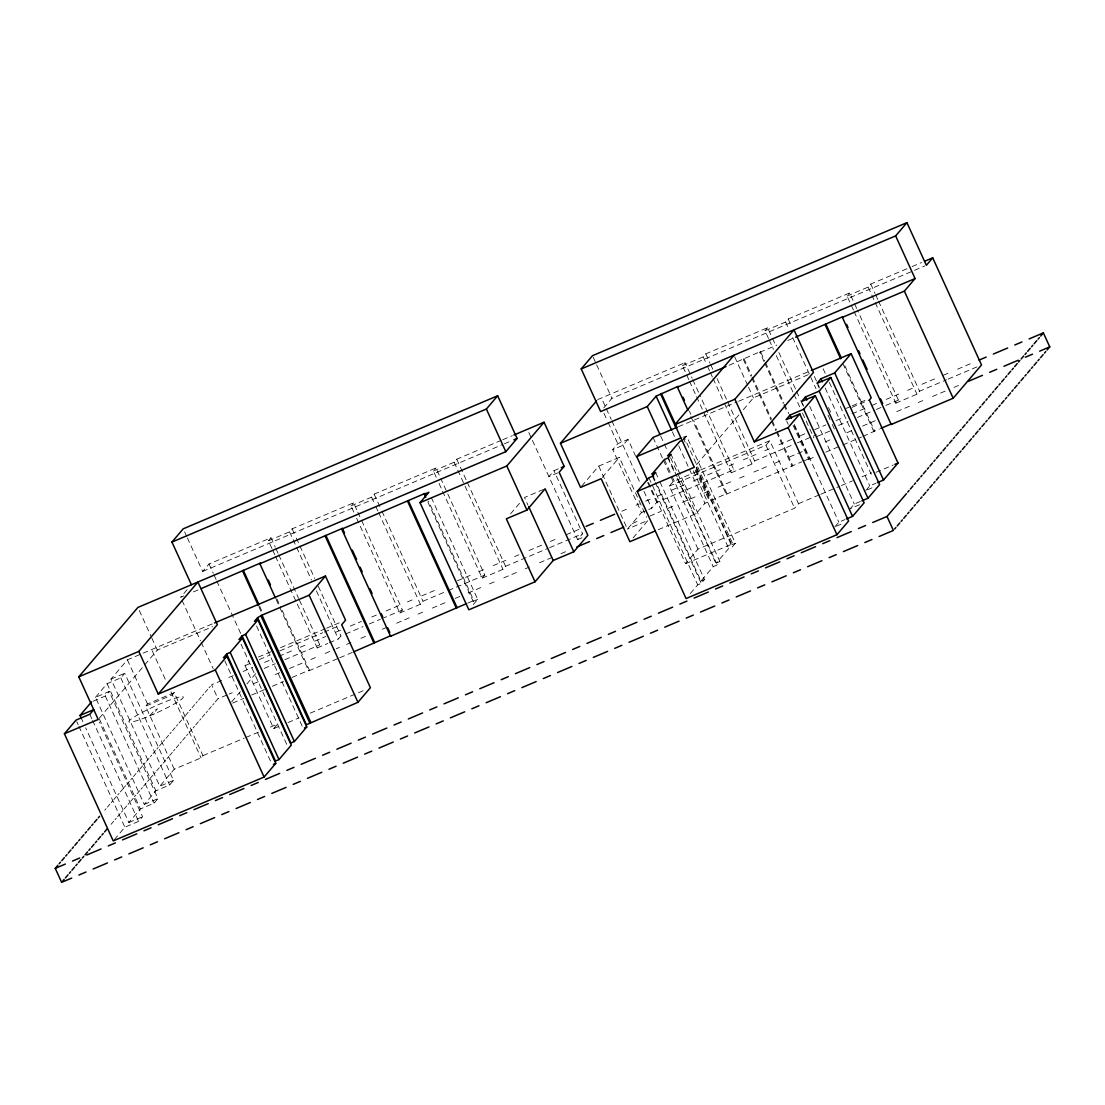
<?xml version="1.0" encoding="UTF-8"?>
<svg xmlns="http://www.w3.org/2000/svg" width="1105" height="1105" viewBox="0 0 1105 1105"><rect width="100%" height="100%" fill="white"/><g stroke="black" fill="none" stroke-linecap="round" stroke-linejoin="round"><path stroke-width="0.75" stroke-dasharray="5 3.75" d="M95.458 697.324L107.075 683.677L120.804 677.876L124.713 673.29L173.526 780.406L169.618 784.992L155.888 790.793L144.272 804.44L95.458 697.324L109.188 691.509L158.001 798.625L154.134 803.169L140.39 808.984L128.843 822.548L85.693 727.85M173.526 780.406L159.797 786.221L110.97 679.092L127.393 659.823L212.947 623.634M187.09 589.739L180.654 597.294L183.831 595.94M187.394 537.942L202.671 571.451L209.025 563.992L270.987 537.776L275.242 547.086M93.11 701.219L105.306 696.053L109.188 691.509M99.326 718.153L157.324 650.072L212.616 626.673M271.954 548.563L268.404 540.801L270.987 537.776M268.404 540.801L289.538 531.864L292.121 528.839L353.559 502.844L357.095 510.607M174.286 769.191L145.584 706.219L147.504 703.954L174.258 692.642L202.961 755.627L201.041 757.878L174.286 769.191L159.797 786.221M149.755 715.833L154.769 709.949L157.435 708.816L152.421 714.7M174.258 692.642L172.339 694.893L145.584 706.219M353.807 512.085L350.976 505.869L353.559 502.844M104.768 810.214L106.066 808.68M107.365 807.161L109.975 804.095M111.274 802.562L112.586 801.042M113.884 799.509L116.495 796.443M117.793 794.923L119.091 793.39M120.404 791.857L123 788.804M124.313 787.271L125.611 785.738M126.909 784.205L129.52 781.152M130.818 779.619L132.13 778.086M133.429 776.566L136.039 773.5M137.338 771.967L138.65 770.447M139.948 768.914L142.559 765.848M143.857 764.329L145.156 762.795M146.468 761.262L149.065 758.21M150.377 756.676L151.675 755.143M152.973 753.61L155.584 750.557M156.882 749.024L158.195 747.491M159.493 745.972L162.103 742.905M163.402 741.372L164.7 739.853M166.012 738.32L168.609 735.253M169.921 733.734L171.22 732.201M172.518 730.667L175.129 727.615M176.427 726.082L177.739 724.548M179.038 723.015L181.648 719.963M182.947 718.43L184.245 716.896M185.557 715.377L188.154 712.311M189.466 710.777L190.764 709.258M192.063 707.725L194.673 704.659M195.972 703.139L197.284 701.606M198.582 700.073L201.193 697.02M202.491 695.487L203.79 693.954M205.102 692.421L207.699 689.368M209.011 687.835L210.309 686.302M350.976 505.869L371.584 497.153L374.167 494.128L435.95 467.981L440.204 477.305M278.501 726.579L273.736 728.582L245.034 665.611L248.915 661.052M111.053 824.316L113.663 821.264M114.961 819.73L116.26 818.197M117.572 816.678L120.169 813.611M121.481 812.078L122.779 810.559M124.078 809.026L126.688 805.959M127.987 804.44L129.299 802.907M130.597 801.374L133.208 798.321M134.506 796.788L135.804 795.255M137.117 793.721L139.713 790.669M141.026 789.136L142.324 787.603M143.622 786.083L146.233 783.017M147.531 781.484L148.844 779.964M150.142 778.431L152.752 775.365M154.051 773.845L155.349 772.312M156.661 770.779L159.258 767.726M160.57 766.193L161.869 764.66M163.167 763.127L165.778 760.074M167.076 758.541L168.388 757.008M169.687 755.489L172.297 752.422M173.596 750.889L174.894 749.356M176.206 747.836L178.803 744.77M180.115 743.237L181.413 741.717M182.712 740.184L185.322 737.118M186.621 735.598L187.933 734.065M189.231 732.532L191.842 729.48M193.14 727.946L194.439 726.413M195.751 724.88L198.347 721.827M199.66 720.294L200.958 718.761M202.256 717.242L204.867 714.175M206.165 712.642L207.478 711.123M208.776 709.59L211.387 706.523M212.685 705.004L213.983 703.471M215.295 701.937L217.989 698.774L227.52 694.741M114.285 839.648L124.879 827.203L138.608 821.402L142.573 816.733L99.422 722.035M231.649 701.841L240.379 691.606M246.926 683.912L255.656 673.663M436.199 477.222L433.381 471.02L435.95 467.981M433.381 471.02L454.155 462.221L456.738 459.197L501.187 440.384M275.49 556.326L317.232 647.917L319.815 644.892L299.289 599.877M276.153 599.476L308.696 670.887L309.359 670.113L280.352 606.465M329.304 642.82L338.351 638.98L340.934 635.955L344.083 634.615M273.736 728.582L277.617 724.037L268.087 728.071M356.639 518.286L399.803 612.985L402.372 609.96L361.349 519.916M399.803 612.985L420.397 604.269L422.98 601.244L446.738 591.189M510.607 513.797L522.361 499.985M603.717 407.966L611.935 398.325L924.774 265.974M558.329 468.852L553.95 470.702L548.923 476.614L557.68 472.912M442.566 491.2L482.194 578.136L484.777 575.097L440.909 478.852M427.856 501.974L473.133 601.327L473.796 600.554L428.519 501.187M482.194 578.136L502.968 569.337L505.551 566.312L548.039 548.342M473.272 604.601L477.705 599.393L431.019 496.932M688.802 379.637L682.434 365.672L685.017 362.633L692.089 378.159M581.631 486.172L598.73 466.089L619.339 457.373L646.632 517.292M598.73 466.089L627.433 529.074L641.466 512.596L612.764 449.625L617.806 443.713L628.013 439.389L635.707 456.296M628.013 439.389L622.985 445.301L612.764 449.625M682.434 365.672L703.208 356.874L705.791 353.849L767.574 327.702L771.829 337.025M602.239 477.457L619.339 457.373M528.812 432.483L577.625 539.599L582.653 533.687L553.95 470.702M768.541 338.503L765.005 330.74L767.574 327.702M729.162 365.258L760.475 351.514L764.715 360.824M683.429 439.845L686.578 436.157L735.391 543.273L732.242 546.961L728.734 548.453L716.344 562.984L668.235 457.415M764.066 361.597L759.812 352.288L760.475 351.514M765.005 330.74L785.6 322.025L788.183 318.986L849.621 292.991L853.861 302.314M697.987 549.102L669.285 486.117L673.166 481.573L769.812 440.688L798.514 503.673L794.647 508.217L697.987 549.102L685.556 563.716L648.055 481.435M648.759 509.516L651.688 508.286L656.715 502.374L733.831 469.749L699.866 395.231M633.068 537.928L648.041 520.358L627.433 529.074M696.523 464.666L738.9 414.914M743.361 409.679L753.403 397.897L808.694 374.498M853.405 309.994L847.038 296.029L849.621 292.991M847.038 296.029L868.171 287.093L870.754 284.054L910.479 267.258M658.235 529.696L696.067 513.687L704.935 503.272L726.897 493.479L693.65 420.522M696.578 396.709L731.248 472.788L733.831 469.749M669.285 486.117L765.945 445.232L769.812 440.688M690.86 416.64L726.234 494.267L726.897 493.479M731.248 472.788L752.022 463.99L754.605 460.965L795.793 443.533M726.234 494.267L801.774 461.807M690.307 593.565L697.711 584.863L701.233 583.371L704.479 579.559L659.202 480.205M657.807 486.352L700.957 581.05L713.236 566.644L716.758 565.152L719.866 561.492L671.053 454.376M696.495 467.139L731.869 544.765L732.726 543.757L683.912 436.641M793.072 425.259L808.625 459.404L809.288 458.63L794.44 426.033M854.11 311.555L895.851 403.145L898.434 400.107L857.411 310.077M863.06 436.378L879.318 429.002M895.851 403.145L916.984 394.209L919.567 391.17L946.584 379.747M834.869 526.836L838.833 522.182L844.938 519.599M860.367 501.49L854.262 504.073L850.38 508.618L859.538 504.75M865.878 490.427L869.787 485.841L875.878 483.272M502.775 439.721L512.306 435.688M597.681 399.582L685.017 362.633M912.067 266.581L921.598 262.548M202.671 571.451L502.803 444.472M504.391 443.796L510.745 441.116M193.375 591.907L198.14 589.89M759.812 352.288L776.926 345.05M787.81 340.451L794.025 337.812M678.401 426.71L737.035 401.916M738.61 401.239L811.498 370.41M543.522 489.432L524.502 497.485L528.01 505.165M110.97 679.092L124.713 673.29M684.23 437.152L686.578 436.157M258.418 657.033L271.098 651.674M280.601 647.654L324.967 628.883M326.555 628.206L339.221 622.847M846.043 408.436L850.767 406.433M852.342 405.77L868.074 399.112M851.996 407.358L869.304 400.038M245.034 665.611L251.374 662.917M259.302 659.575L270.394 654.878M279.897 650.859L322.674 632.751M324.262 632.088L340.105 625.389M221.704 680.5L211.607 684.782L217.989 698.774M228.859 677.476L233.141 675.666M243.141 671.439L252.672 667.406M264.578 662.365L271.72 659.34M278.874 656.329L293.157 650.279M300.298 647.254L307.452 644.229M314.594 641.204L325.713 636.508M336.031 632.143L341.749 629.726M350.313 626.093L361.432 621.397M371.75 617.032L377.468 614.615M386.046 610.982L400.328 604.932M407.483 601.921L414.624 598.896M421.765 595.871L436.061 589.821M457.484 580.76L471.78 574.711M478.921 571.686L486.076 568.661M493.217 565.636L507.499 559.6M514.654 556.575L518.936 554.765M528.936 550.525L543.232 544.489M550.373 541.464L557.514 538.439M566.257 534.737L578.951 529.364M621.825 511.228L628.966 508.217M636.107 505.192L639.284 503.839M645.638 501.159L650.403 499.142M657.544 496.117L664.699 493.092M671.84 490.068L686.122 484.031M693.277 481.007L700.418 477.982M707.559 474.957L721.855 468.921M728.996 465.896L736.137 462.871M743.292 459.846L757.574 453.796M764.715 450.785L771.87 447.76M779.011 444.735L791.719 439.362M800.448 435.66L804.73 433.851M814.73 429.624L825.849 424.914M836.167 420.549L843.308 417.524M852.052 413.836L864.745 408.463M871.9 405.438L879.041 402.413M886.182 399.388L900.478 393.352M907.619 390.327L914.76 387.303M921.915 384.278L936.197 378.228M943.339 375.217L950.493 372.192M957.634 369.167L971.917 363.117M264.192 668.415L275.311 663.718M284.855 659.685L319.815 644.892M345.658 633.952L362.993 626.618M369.291 623.952L380.327 619.283M381.902 618.62L402.372 609.96M448.326 590.512L484.777 575.097M549.613 547.666L582.653 533.687M797.382 442.87L816.402 434.818M838.571 425.439L848.018 421.447M857.48 417.441L874.801 410.107M876.376 409.444L884.262 406.115M885.837 405.438L898.434 400.107M948.173 379.07L979.942 365.631M317.232 647.917L327.784 643.455M816.982 436.516L831.25 430.48M577.625 539.599L582.004 537.748M641.466 512.596L647.309 510.137M229.108 694.064L232.285 692.725M253.722 683.663L260.062 680.97M275.145 674.589L282.3 671.564M289.441 668.539L303.723 662.503M310.878 659.478L318.019 656.453M325.16 653.428L334.691 649.409M336.279 648.732L339.456 647.392M346.597 644.367L350.879 642.544M360.893 638.317L367.233 635.637M382.316 629.256L386.612 627.433M396.612 623.206L410.908 617.156M418.049 614.131L425.19 611.12M432.331 608.095L446.627 602.045M455.205 598.413L460.923 595.996M468.064 592.984L482.346 586.935M489.501 583.91L496.642 580.885M503.783 577.86L518.079 571.824M525.22 568.799L529.502 566.989M539.516 562.749L552.21 557.376M560.939 553.688L568.094 550.663M632.391 523.452L639.533 520.427M649.864 516.063L660.97 511.366M668.124 508.341L675.266 505.317M682.407 502.292L696.702 496.255M703.844 493.231L710.985 490.206M718.139 487.181L732.422 481.131M739.563 478.12L746.718 475.095M753.859 472.07L768.141 466.02M775.296 462.995L782.437 459.984M789.578 456.959L803.874 450.909M825.311 441.848L831.651 439.155M846.748 432.773L853.889 429.748M862.618 426.06L875.326 420.687M896.749 411.613L911.045 405.576M918.186 402.552L925.341 399.527M932.482 396.502L946.764 390.452M953.919 387.427L961.06 384.416M292.107 677.406L309.359 670.113M467.719 603.123L473.796 600.554M803.28 461.172L809.288 458.63M232.644 703.056L243.777 698.36M251.719 694.99L264.427 689.617M272.382 686.26L283.502 681.55M308.696 670.887L338.24 658.387M339.801 657.737L352.246 652.475M473.133 601.327L477.705 599.393M808.625 459.404L816.402 456.116M825.739 452.166L841.292 445.591M842.839 444.928L861.513 437.041M202.961 755.627L244.26 738.154M245.849 737.477L258.556 732.104M798.514 503.673L819.164 494.93M820.753 494.267L839.814 486.2M841.402 485.523L852.521 480.827M862.052 476.794L871.583 472.76M875.975 472.346L893.282 465.012M288.004 722.56L299.096 717.863M310.187 713.167L364.056 690.376M685.556 563.716L732.726 543.757M731.869 544.765L735.391 543.273M867.397 489.791L875.036 486.559M144.272 804.44L158.001 798.625M716.344 562.984L719.866 561.492M128.843 822.548L142.573 816.733M700.957 581.05L704.479 579.559M836.388 526.201L844.013 522.969M870.754 284.054L874.994 293.378M875.699 294.925L877.826 299.579M878.53 301.14L919.567 391.17M868.171 287.093L874.538 301.057M875.243 302.618L916.984 394.209M854.579 303.861L856.693 308.516M844.897 365.796L874.608 430.991M842.825 363.462L873.945 431.779M823.128 368.738L825.905 374.83M829.372 382.441L871.251 474.335M825.214 388.048L869.787 485.841M788.183 318.986L791.719 326.749M814.357 376.432L816.485 381.087M817.189 382.634L819.302 387.303M828.501 407.483L830.629 412.137M817.769 384.872L819.178 387.979M785.6 322.025L788.431 328.226M792.672 337.55L816.015 388.78M828.046 415.162L831.582 422.925M832.286 424.486L834.413 429.141M809.689 406.267L854.262 504.073M802.271 403.049L803.694 406.157M772.533 338.572L776.069 346.335M778.901 352.536L795.876 389.803M796.581 391.35L800.13 399.112M800.835 400.673L802.948 405.328M769.246 340.05L773.486 349.36M776.318 355.575L793.293 392.827M794.012 394.388L799.661 406.806M802.492 413.008L813.819 437.856M794.26 424.375L838.833 522.182M765.433 362.385L783.818 402.745M784.536 404.292L788.777 413.615M764.77 363.158L783.169 403.518M783.873 405.065L787.409 412.828M786.76 421.281L788.169 424.375M743.927 358.517L751.704 375.59M752.422 377.137L771.525 419.057M772.229 420.604L776.47 429.928M777.174 431.475L792.741 465.633M743.264 359.291L751.055 376.363M751.759 377.924L770.862 419.831M771.566 421.392L775.807 430.701M776.511 432.248L792.078 466.407M734.659 356.777L747.85 385.714M748.541 387.233L753.403 397.897M765.945 445.232L794.647 508.217M705.791 353.849L710.032 363.158M710.736 364.719L713.568 370.921M717.104 378.684L727.007 400.424M727.712 401.971L754.605 460.965M703.208 356.874L706.744 364.636M707.449 366.197L709.576 370.852M710.28 372.399L712.407 377.054M713.112 378.614L723.72 401.902M724.424 403.449L752.022 463.99M692.794 379.719L699.161 393.684M689.506 381.197L695.874 395.162M689.41 411.212L690.818 414.32M683.056 437.649L685.887 443.851M696.164 467.788L732.242 546.961M696.026 469.515L710.17 500.565M695.363 470.288L709.507 501.339M693.36 470.827L728.734 548.453M672.393 431.862L675.224 438.077M678.76 445.84L688.664 467.567M689.368 469.128L704.935 503.272M660.693 436.074L667.765 451.586M670.597 457.802L676.964 471.78M677.669 473.327L696.067 513.687M667.945 458.036L674.312 472.001M677.144 478.216L716.758 565.152M664.423 459.528L671.495 475.04M672.199 476.6L713.236 566.644M653.055 437.442L662.765 458.741M663.456 460.274L670.39 475.482M671.08 477.015L673.166 481.573M655.666 472.443L658.497 478.658M653.552 477.042L654.975 480.15M652.42 476.255L654.547 480.91M655.251 482.471L701.233 583.371M648.897 477.747L697.711 584.863M593.192 357.205L595.968 363.296M596.659 364.816L611.935 398.325M647.613 482.402L656.715 502.374M602.874 401.17L605.637 407.248M606.341 408.781L611.189 419.43M611.88 420.95L640.486 483.7M643.98 491.38L651.688 508.286M603.924 413.27L607.391 420.881M608.095 422.414L617.806 443.713M456.738 459.197L466.642 480.924M467.346 482.484L505.551 566.312M454.155 462.221L502.968 569.337M439.03 483.438L441.862 489.639M374.167 494.128L381.239 509.654M381.943 511.201L422.98 601.244M371.584 497.153L375.12 504.916M375.824 506.477L377.951 511.132M378.656 512.679L420.397 604.269M357.813 512.154L360.631 518.369M292.121 528.839L295.657 536.602M296.361 538.149L299.193 544.364M299.897 545.911L314.759 578.509M318.295 586.272L340.934 635.955M289.538 531.864L292.369 538.08M293.074 539.627L295.905 545.842M296.61 547.389L311.472 579.987M316.417 590.857L338.351 638.98M275.946 548.646L278.073 553.301M278.778 554.848L298.585 598.316M272.659 550.124L274.772 554.779M276.816 598.703L279.648 604.918M259.565 605.996L262.396 612.211M258.901 606.783L261.733 612.985M256.553 625.996L302.535 726.91M209.025 563.992L213.265 573.302M213.969 574.862L216.097 579.517M216.801 581.064L240.862 633.856M241.056 644.187L287.051 745.088M184.618 531.85L186.704 536.422M224.826 660.859L271.526 763.32M182.076 600.402L200.461 640.762M201.179 642.309L213.196 668.705M139.271 610.471L151.081 636.37M151.772 637.889L157.324 650.072M152.228 650.762L166.109 681.191M170.957 691.854L201.041 757.878M127.393 659.823L147.504 703.954M120.804 677.876L169.618 784.992M107.075 683.677L155.888 790.793M105.306 696.053L154.134 803.169M99.367 718.941L140.39 808.984M89.795 714.286L91.908 718.941M92.627 720.488L138.608 821.402M81.439 718.526L82.861 721.634M76.77 721.648L78.179 724.742M78.883 726.303L124.879 827.203M154.603 713.761L147.628 716.717A29.863 3.384 -24.5 0 1 136.246 715.75A29.863 3.384 -24.5 0 1 181.344 696.675A29.863 3.384 -24.5 0 1 154.603 713.761"/><path stroke-width="1.5" d="M191.386 584.697L171.952 542.058L183.237 528.812L497.664 395.783L517.099 438.423L505.814 451.683L137.89 607.432L78.773 676.826L98.207 719.466L64.408 733.761L113.221 840.891L264.109 777.05L275.753 763.375L226.939 656.26L223.417 657.751L226.663 653.939L230.185 652.447L242.465 638.041L291.278 745.157L278.999 759.563L275.476 761.055L226.663 653.939M64.408 733.761L76.052 720.087L89.795 714.286L93.759 709.617L80.03 715.432L81.439 718.526M80.03 715.432L91.577 701.868M138.816 651.425L197.919 582.031L217.354 624.67L158.25 694.064L138.816 651.425L78.773 676.826M201.317 588.551L260.545 562.998L259.882 563.771L275.449 597.929M259.882 563.771L342.412 528.37L344.539 533.024M242.05 635.872L290.864 742.988L294.386 741.496L306.762 726.966L257.948 619.85L245.572 634.38L242.05 635.872L238.942 639.533L242.465 638.041M257.575 617.654L306.389 724.77L357.951 702.31L370.396 687.697L341.694 624.712L345.561 620.167L325.45 576.037L309.138 595.194L261.954 615.154L257.575 617.654L254.426 621.341L257.948 619.85M158.25 694.064L215.282 669.934L226.939 656.26M466.2 603.758L390.562 636.259L341.749 529.143L342.412 528.37M71.728 878.074L61.631 882.342L55.25 868.35L57.861 865.284M59.159 863.751L60.457 862.232M61.77 860.698L64.366 857.632M65.678 856.113L66.977 854.579M68.275 853.046L70.886 849.994M72.184 848.46L73.496 846.927M74.795 845.394L77.405 842.342M78.704 840.808L80.002 839.275M81.314 837.756L83.911 834.689M85.223 833.156L86.522 831.637M87.82 830.104L90.43 827.037M91.729 825.518L93.041 823.985M94.339 822.452L96.95 819.399M98.248 817.866L99.547 816.333M62.833 880.92L64.145 879.387M65.444 877.867L68.054 874.801M69.353 873.268L70.651 871.748M71.963 870.215L74.56 867.149M75.872 865.629L77.17 864.096M78.469 862.563L81.079 859.51M82.378 857.977L83.69 856.444M84.988 854.911L87.599 851.858M88.897 850.325L90.209 848.792M91.508 847.273L94.118 844.206M95.417 842.673L96.715 841.154M98.027 839.62L100.624 836.554M101.936 835.035L103.235 833.502M104.533 831.968L107.144 828.916M341.749 529.143L424.983 493.424L424.32 494.211L425.729 497.319M171.952 542.058L486.38 409.03L497.664 395.783M513.894 435.011L544.061 422.248L564.172 466.379L559.144 472.291L587.846 535.276L573.813 551.754L553.204 560.47L535.041 581.796L468.838 609.794L420.024 502.678L428.892 492.277L424.32 494.211M906.929 222.657L895.644 235.904L915.078 278.557L600.65 411.571L581.216 368.932L592.501 355.686L906.929 222.657L926.363 265.297L932.717 257.838L981.53 364.954L953.173 398.256L891.196 424.472L842.383 317.356L843.046 316.582L795.586 337.163M420.024 502.678L506.822 465.965L544.061 422.248M353.793 651.812L391.225 635.486L390.562 636.259M655.085 531.022L629.864 541.699L601.161 478.714L580.567 487.429L560.456 443.298L596.59 400.866M535.041 581.796L506.339 518.811L526.933 510.096L545.11 488.769L573.813 551.754M560.456 443.298L647.254 406.571L656.121 396.156L678.083 386.363L677.42 387.151L688.028 410.438M647.35 479.888L636.729 456.6L653.055 437.442L676.812 427.386M846.458 518.949L852.563 516.366L864.124 502.803L815.297 395.687L803.749 409.251L790.02 415.066L786.042 419.72L799.785 413.919L848.599 521.035L836.941 534.71L686.067 598.537L637.254 491.421L694.285 467.291L674.865 424.651L733.969 355.257M637.254 491.421L648.897 477.747L652.42 476.255L655.666 472.443L652.143 473.935L653.552 477.042M652.143 473.935L664.423 459.528L667.945 458.036L671.053 454.376L667.53 455.868L679.907 441.337L682.255 440.343M734.894 399.25L793.998 329.856L813.432 372.496L754.328 441.89L734.894 399.25L674.865 424.651M861.886 500.841L867.991 498.258L879.608 484.625L830.794 377.509L819.178 391.142L805.448 396.957L801.567 401.502L815.297 395.687M877.411 482.623L883.517 480.04L898.006 463.023L869.304 400.038L871.223 397.786L851.112 353.655L834.703 372.924L820.96 378.725L817.065 383.311L830.794 377.509M754.328 441.89L788.127 427.594L799.785 413.919M842.383 317.356L904.36 291.14L915.078 278.557M891.196 424.472L891.859 423.698L880.878 428.339M872.715 522.513L887.011 516.463L906.459 493.631M907.771 492.098L909.07 490.565M910.368 489.032L912.979 485.979M914.277 484.446L915.589 482.913M916.888 481.393L919.498 478.327M920.797 476.794L922.095 475.274M923.407 473.741L926.004 470.675M927.316 469.155L928.614 467.622M929.913 466.089L932.523 463.036M933.822 461.503L935.134 459.97M936.432 458.437L939.043 455.384M940.341 453.851L941.64 452.318M942.952 450.799L945.548 447.732M946.861 446.199L948.159 444.666M949.457 443.146L952.068 440.08M953.366 438.547L954.679 437.027M955.977 435.494L958.588 432.428M959.886 430.909L961.184 429.375M962.496 427.842L965.093 424.79M966.405 423.256L967.704 421.723M969.002 420.19L971.613 417.138M972.911 415.604L974.223 414.071M975.522 412.552L978.132 409.485M979.431 407.952L980.729 406.433M982.041 404.9L984.638 401.833M985.95 400.314L987.248 398.781M988.547 397.248L991.157 394.195M992.456 392.662L993.768 391.129M995.066 389.595L997.677 386.543M998.975 385.01L1000.274 383.476M1001.586 381.957L1004.183 378.891M1005.495 377.358L1006.793 375.838M1008.092 374.305L1010.702 371.239M1012 369.719L1013.313 368.186M1014.611 366.653L1017.222 363.6M1018.52 362.067L1019.818 360.534M1021.13 359.001L1023.741 355.948M1025.039 354.415L1026.338 352.882M1027.65 351.362L1030.247 348.296M1031.559 346.763L1032.857 345.243M1034.156 343.71L1036.766 340.644M1038.065 339.125L1039.377 337.591M1040.675 336.058L1043.369 332.895L1049.75 346.887L1047.057 350.05M894.594 529.033L895.906 527.513M897.205 525.98L899.815 522.914M901.114 521.394L902.412 519.861M903.724 518.328L906.321 515.275M907.633 513.742L908.932 512.209M910.23 510.676L912.841 507.623M914.139 506.09L915.451 504.557M916.749 503.037L919.36 499.971M920.658 498.438L921.957 496.918M923.269 495.385L925.866 492.319M927.178 490.8L928.476 489.266M929.775 487.733L932.385 484.681M933.684 483.147L934.996 481.614M936.294 480.081L938.905 477.029M940.203 475.495L941.501 473.962M942.814 472.443L945.41 469.376M946.723 467.843L948.021 466.324M949.319 464.791L951.93 461.724M953.228 460.205L954.54 458.672M955.839 457.139L958.449 454.086M959.748 452.553L961.046 451.02M962.358 449.486L964.955 446.434M966.267 444.901L967.566 443.367M968.864 441.848L971.475 438.782M972.787 437.249L974.085 435.729M975.384 434.196L977.994 431.13M979.292 429.61L980.605 428.077M981.903 426.544L984.514 423.491M985.812 421.958L987.11 420.425M988.423 418.892L991.019 415.839M992.331 414.306L993.63 412.773M994.928 411.253L997.539 408.187M998.837 406.654L1000.149 405.134M1001.448 403.601L1004.058 400.535M1005.357 399.016L1006.655 397.482M1007.967 395.949L1010.564 392.897M1011.876 391.363L1013.175 389.83M1014.473 388.297L1017.083 385.244M1018.382 383.711L1019.694 382.178M1020.992 380.645L1023.603 377.592M1024.901 376.059L1026.2 374.526M1027.512 373.007L1030.109 369.94M1031.421 368.407L1032.719 366.888M1034.018 365.354L1036.628 362.288M1037.927 360.769L1039.239 359.236M1040.537 357.702L1043.148 354.65M1044.446 353.117L1045.744 351.583M581.216 368.932L895.644 235.904M924.774 261.194L932.717 257.838M513.922 439.776L517.099 438.423M677.42 387.151L726.026 366.584M561.257 467.622L564.172 466.379M214.536 622.958L325.45 576.037M811.498 370.41L851.112 353.655M636.729 456.6L680.777 437.967M586.092 526.353L593.247 523.328M600.388 520.303L614.684 514.253M979.071 360.092L986.213 357.081M993.354 354.056L1007.649 348.006M1014.791 344.981L1021.932 341.956M1029.087 338.945L1043.369 332.895M576.824 546.961L589.531 541.588M596.672 538.563L603.813 535.552M610.955 532.527L623.662 527.154M968.201 381.391L982.497 375.341M989.638 372.316L996.779 369.291M1003.934 366.28L1018.216 360.23M1025.357 357.205L1032.512 354.18M1039.653 351.155L1049.75 346.887M894.857 464.349L898.006 463.023M304.414 727.96L306.762 726.966M273.405 764.37L275.753 763.375M55.25 868.35L65.347 864.069M72.488 861.057L79.643 858.033M86.784 855.008L101.066 848.958M108.221 845.933L115.362 842.922M122.503 839.897L136.799 833.847M143.94 830.822L151.081 827.797M158.236 824.786L172.518 818.736M179.659 815.711L186.814 812.686M193.955 809.661L208.251 803.625M215.392 800.6L222.533 797.575M229.674 794.55L243.97 788.5M251.111 785.489L258.252 782.464M265.407 779.439L279.689 773.389M286.844 770.365L293.985 767.353M301.126 764.329L315.422 758.279M322.563 755.254L329.704 752.229M336.859 749.218L351.141 743.168M358.282 740.143L365.437 737.118M372.578 734.093L386.861 728.057M394.015 725.032L401.156 722.007M408.298 718.982L422.593 712.932M429.735 709.921L436.876 706.896M444.03 703.871L458.313 697.821M465.467 694.796L472.609 691.785M479.75 688.76L494.046 682.71M501.187 679.686L508.328 676.661M515.469 673.649L529.765 667.6M536.906 664.575L544.061 661.55M551.202 658.525L565.484 652.489M572.639 649.464L579.78 646.439M586.921 643.414L601.217 637.378M608.358 634.353L615.499 631.328M622.654 628.303L636.936 622.253M644.077 619.228L651.232 616.217M658.373 613.192L672.669 607.142M679.81 604.117L686.951 601.092M694.092 598.081L708.388 592.031M715.529 589.006L722.684 585.982M729.825 582.957L744.107 576.921M751.262 573.896L758.403 570.871M765.544 567.846L779.84 561.81M786.981 558.785L794.122 555.76M801.277 552.735L815.559 546.685M822.7 543.674L829.855 540.649M836.996 537.624L851.278 531.574M858.433 528.549L865.574 525.524M78.869 875.05L86.01 872.025M93.165 869L107.447 862.964M114.588 859.939L121.743 856.914M128.884 853.889L143.18 847.839M150.321 844.828L157.463 841.803M164.604 838.778L178.9 832.728M186.041 829.703L193.195 826.678M200.337 823.667L214.619 817.617M221.774 814.592L228.915 811.567M236.056 808.542L250.352 802.506M257.493 799.481L264.634 796.456M271.789 793.431L286.071 787.395M293.212 784.37L300.367 781.346M307.508 778.321L321.79 772.271M328.945 769.26L336.086 766.235M343.227 763.21L357.523 757.16M364.664 754.135L371.805 751.124M378.96 748.099L393.242 742.049M400.397 739.024L407.538 735.999M414.679 732.974L428.975 726.938M436.116 723.913L443.257 720.888M450.398 717.863L464.694 711.827M471.835 708.802L478.99 705.777M486.131 702.752L500.413 696.702M507.568 693.691L514.709 690.666M521.85 687.642L536.146 681.592M543.287 678.567L550.428 675.556M557.583 672.531L571.865 666.481M579.006 663.456L586.161 660.431M593.302 657.406L607.598 651.37M614.739 648.345L621.88 645.32M629.021 642.295L643.317 636.259M650.458 633.234L657.613 630.209M664.754 627.184L679.036 621.134M686.191 618.123L693.332 615.098M700.473 612.073L714.769 606.023M721.91 602.999L729.051 599.987M736.206 596.962L750.488 590.913M757.629 587.888L764.784 584.863M771.925 581.852L786.221 575.802M793.362 572.777L800.503 569.752M807.645 566.727L821.94 560.691M829.082 557.666L836.223 554.641M843.377 551.616L857.66 545.566M864.814 542.555L871.956 539.53M879.097 536.505L893.393 530.455L887.011 516.463M904.36 291.14L953.173 398.256M846.582 324.345L848.005 327.453M858.613 350.727L860.022 353.835M862.853 360.05L867.107 369.36M880.547 398.864L882.66 403.518M825.794 323.875L841.361 358.034M825.131 324.663L840.698 358.807M834.703 372.924L883.517 480.04M820.96 378.725L822.382 381.833M819.178 391.142L867.991 498.258M805.448 396.957L806.857 400.065M803.749 409.251L852.563 516.366M790.02 415.066L791.429 418.16M788.127 427.594L836.941 534.71M683.042 397.234L684.451 400.341M661.356 393.449L676.923 427.594M660.693 394.223L676.26 428.381M656.121 396.156L671.688 430.315M647.254 406.571L659.989 434.514M486.38 409.03L505.814 451.683M528.701 506.698L553.204 560.47M506.822 465.965L526.933 510.096M408.256 500.51L457.069 607.626M407.593 501.283L456.406 608.399M352.315 550.097L356.556 559.406M360.092 567.169L362.219 571.824M369.995 588.91L372.123 593.565M381.322 613.745L382.731 616.852M387.689 627.723L389.816 632.378M325.865 535.359L374.678 642.475M325.202 536.146L374.015 643.262M309.138 595.194L357.951 702.31M268.322 580.07L270.449 584.725M243.293 570.291L258.86 604.449M242.63 571.078L258.197 605.222M261.954 615.154L310.767 722.269M261.098 616.162L309.911 723.278M245.572 634.38L294.386 741.496M230.185 652.447L278.999 759.563M215.282 669.934L264.109 777.05"/></g></svg>
